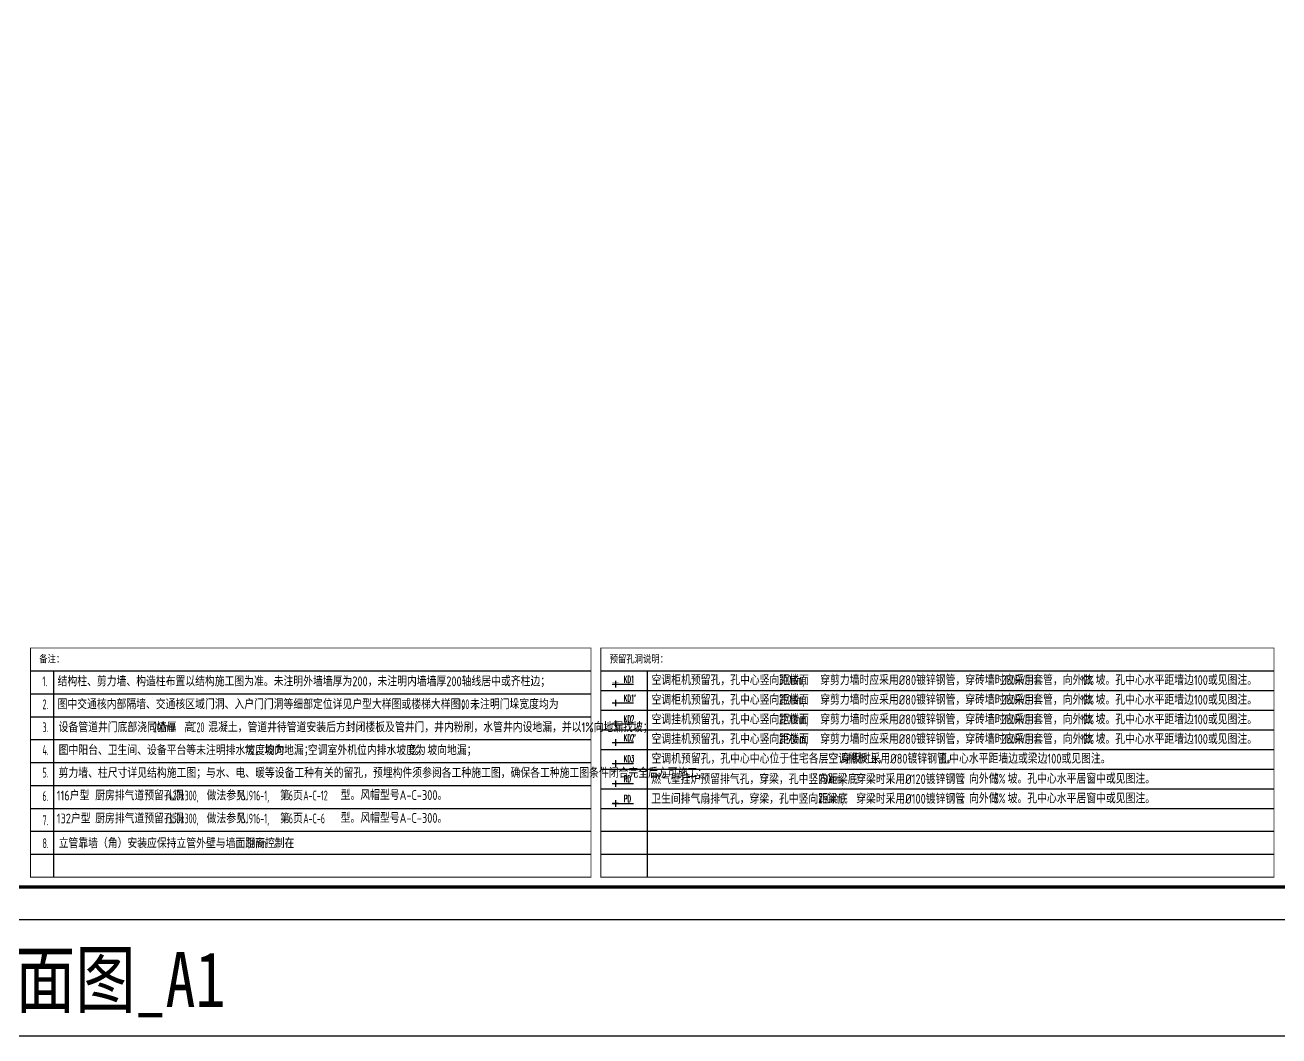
# Model space of a CAD drawing. Extents: x -518115 to 790560, y -210384 to 1628073.
# Drawn here: x 422734 to 461024, y 175658 to 206528 of the extents above; entities that cross this region are included whole.
import ezdxf

# ---------------------------------------------------------------- set-up
doc = ezdxf.new("R2010")
doc.units = 0
doc.header["$LTSCALE"] = 1000
doc.header["$MEASUREMENT"] = 0
doc.linetypes.add('DASH', pattern=[0.35, 0.25, -0.1])
for name, color, linetype in [('C-Sheet-图框', 101, 'Continuous'), ('DIM_LEAD', 3, 'Continuous'), ('PUB_TEXT', 4, 'Continuous'), ('图框', 140, 'Continuous'), ('导图字', 7, 'Continuous'), ('机电标识类', 1, 'Continuous')]:
    doc.layers.add(name, color=color, linetype=linetype)
doc.layers.add('yichutu', color=7, linetype='Continuous', true_color=0xffffff, plot=False)
doc.layers.add('平面-空调室内机', color=176, linetype='Continuous', lineweight=9)
doc.layers.add('空调', color=76, linetype='Continuous', lineweight=13)
doc.styles.add('_TCH_DIM', font='SIMPLEX.shx', dxfattribs={"width": 0.7, "bigfont": 'GBCBIG.shx'})
doc.styles.add('宋体', font='', dxfattribs={"height": 50})
doc.styles.add('房间名称', font='TSSDENG', dxfattribs={"width": 0.8, "bigfont": 'HZTXT'})
doc.styles.add('黑体', font='')
doc.styles.get('宋体').set_extended_font_data('SimSun')
doc.styles.get('黑体').set_extended_font_data('SimHei')

# ---------------------------------------------------------------- blocks, each defined once
blk = doc.blocks.new('dongkong')
blk.add_wipeout([(-603756, 210771), (-603756, 210571), (-603836, 210571), (-603836, 210771)])
at = {"layer": '机电标识类', "color": 250, "linetype": 'DASH', "ltscale": 400}
for p, q in [((-603896, 210671), (-603696, 210671)), ((-603796, 210771), (-603796, 210571))]:
    blk.add_line(p, q, dxfattribs=at)
at = {"layer": '空调', "color": 6, "linetype": 'DASH', "const_width": 2}
blk.add_lwpolyline([(-603756, 210771), (-603756, 210571), (-603836, 210571), (-603836, 210771)], close=True, dxfattribs=at)
blk = doc.blocks.new('yct-841-594-84100-59399.9999999999-100-1000.0')
at = {"color": 7, "true_color": 0xffffff}
blk.add_lwpolyline([(0, -3549), (80358, -3549), (80358, 0), (0, 0)], close=True, dxfattribs=at)
at = {"layer": 'yichutu', "color": 7, "true_color": 0xffffff}
blk.add_lwpolyline([(0, 0), (0, 59400), (84100, 59400), (84100, 0)], close=True, dxfattribs=at)
blk = doc.blocks.new('TK')
at = {"layer": '图框'}
blk.add_lwpolyline([(465375, 548714), (549475, 548714), (549475, 489314), (465375, 489314)], close=True, dxfattribs=at)
blk.add_lwpolyline([(465375, 548714), (549475, 548714), (549475, 489314), (465375, 489314)], close=True, dxfattribs=at)
at = {"layer": '图框', "const_width": 100}
blk.add_lwpolyline([(548475, 490314), (548475, 547714), (467875, 547714), (467875, 490314)], close=True, dxfattribs=at)

msp = doc.modelspace()

# ---------------------------------------------------------------- linework, layer by layer
at = {"layer": 'C-Sheet-图框', "color": 0}
for p, q in [((422901, 186806.8), (440017.9, 186806.8)), ((423601, 186806.8), (423601, 180506.8)), ((440317.9, 186806.8), (460874, 186806.8)), ((441729.3, 186806.8), (441729.3, 180506.8)), ((422901, 186106.8), (440017.9, 186106.8)), ((422901, 185406.8), (440017.9, 185406.8)), ((422901, 184706.8), (440017.9, 184706.8)), ((422901, 184006.8), (440017.9, 184006.8)), ((422901, 183306.8), (440017.9, 183306.8)), ((422901, 182606.8), (440017.9, 182606.8)), ((422901, 181906.8), (440017.9, 181906.8)), ((440317.9, 181906.8), (460874, 181906.8)), ((422901, 181206.8), (440017.9, 181206.8)), ((440317.9, 181206.8), (460874, 181206.8))]:
    msp.add_line(p, q, dxfattribs=at)
at = {"layer": 'C-Sheet-图框', "color": 0, "const_width": 24}
for points in [[(422901, 180506.8), (422901, 187506.8), (440017.9, 187506.8), (440017.9, 180506.8)], [(440317.9, 180506.8), (440317.9, 187506.8), (460874, 187506.8), (460874, 180506.8)]]:
    msp.add_lwpolyline(points, close=True, dxfattribs=at)

# ---------------------------------------------------------------- texts
at = {"layer": 'PUB_TEXT', "color": 2}
for s, height, style, width, p in [('备注：', 227.85, '宋体', 0.8, (423166.6, 187058.2)), ('预留孔洞说明：', 227.85, '宋体', 0.8, (440583.6, 187058.2)), ('300mm,', 300, '房间名称', 0.56, (445759.3, 186375.3)), ('250mm,', 300, '房间名称', 0.56, (445759.3, 185775.3)), ('2200mm,', 300, '房间名称', 0.56, (445759.3, 185175.3)), ('2150mm,', 300, '房间名称', 0.56, (445759.3, 184575.3)), ('250mm,', 300, '房间名称', 0.56, (446965, 183362.3)), ('厨房排气道预留孔洞', 300, '房间名称', 0.8, (424874.5, 182848.6)), ('420x300,', 300, '房间名称', 0.56, (427101.8, 182848.6)), ('做法参见', 300, '房间名称', 0.8, (428277.8, 182848.6)), ('16J916-1,', 300, '房间名称', 0.56, (429237.8, 182848.6)), ('第', 300, '房间名称', 0.8, (430517.8, 182848.6)), ('6', 300, '房间名称', 0.56, (430786.7, 182848.6)), ('页', 300, '房间名称', 0.8, (430917.8, 182848.6)), ('A-C-12', 300, '房间名称', 0.56, (431231.5, 182848.6)), ('型。风帽型号A-C-300。', 300, '房间名称', 0.8, (432372.4, 182863.9)), ('250mm,', 300, '房间名称', 0.56, (446965, 182762.3)), ('厨房排气道预留孔洞', 300, '房间名称', 0.8, (424874.5, 182148.6)), ('350x300,', 300, '房间名称', 0.56, (427101.8, 182148.6)), ('做法参见', 300, '房间名称', 0.8, (428277.8, 182148.6)), ('16J916-1,', 300, '房间名称', 0.56, (429237.8, 182148.6)), ('第', 300, '房间名称', 0.8, (430517.8, 182148.6)), ('6', 300, '房间名称', 0.56, (430786.7, 182148.6)), ('页', 300, '房间名称', 0.8, (430917.8, 182148.6)), ('A-C-6', 300, '房间名称', 0.56, (431231.5, 182148.6)), ('型。风帽型号A-C-300。', 300, '房间名称', 0.8, (432372.4, 182163.9))]:
    msp.add_text(s, height=height, dxfattribs=dict(at, style=style, width=width)).set_placement(p)
at = {"layer": 'PUB_TEXT', "style": '房间名称'}
for s, width, p in [('1.', 0.56, (423265, 186336.3)), ('结构柱、剪力墙、构造柱布置以结构施工图为准。未注明外墙墙厚为200，未注明内墙墙厚200轴线居中或齐柱边；', 0.8, (423726.9, 186336.3)), ('空调柜机预留孔，孔中心竖向距楼面', 0.8, (441866.2, 186375.3)), ('穿剪力墙时应采用%%C80镀锌钢管，穿砖墙时应采用', 0.8, (447016, 186375.3)), ('%%c80PVC', 0.56, (452555, 186375.3)), ('套管，向外做', 0.8, (453523, 186375.3)), ('10%%%', 0.56, (454963, 186375.3)), ('坡。孔中心水平距墙边100或见图注。', 0.8, (455427, 186375.3)), ('空调柜机预留孔，孔中心竖向距楼面', 0.8, (441866.2, 185775.3)), ('穿剪力墙时应采用%%C80镀锌钢管，穿砖墙时应采用', 0.8, (447016, 185775.3)), ('套管，向外做', 0.8, (453523, 185775.3)), ('坡。孔中心水平距墙边100或见图注。', 0.8, (455427, 185775.3)), ('2.', 0.56, (423265, 185634)), ('图中交通核内部隔墙、交通核区域门洞、入户门门洞等细部定位详见户型大样图或楼梯大样图；未注明门垛宽度均为', 0.8, (423726.9, 185636.3)), ('100', 0.56, (435966.9, 185636.3)), ('；', 0.8, (436414.9, 185636.3)), ('%%c80PVC', 0.56, (452555, 185775.3)), ('10%%%', 0.56, (454963, 185775.3)), ('空调挂机预留孔，孔中心竖向距楼面', 0.8, (441866.2, 185175.3)), ('穿剪力墙时应采用%%C80镀锌钢管，穿砖墙时应采用', 0.8, (447016, 185175.3)), ('%%c80PVC', 0.56, (452555, 185175.3)), ('套管，向外做', 0.8, (453523, 185175.3)), ('10%%%', 0.56, (454963, 185175.3)), ('坡。孔中心水平距墙边100或见图注。', 0.8, (455427, 185175.3)), ('3.', 0.56, (423265, 184934)), ('设备管道井门底部浇同墙厚', 0.8, (423758.9, 184934)), ('200mm', 0.56, (426638.9, 184934)), ('高', 0.8, (427598.9, 184934)), ('C20', 0.56, (427838.9, 184934)), ('混凝土，管道井待管道安装后方封闭楼板及管井门，井内粉刷，水管井内设地漏，并以1%%%向地漏找坡；', 0.8, (428326.9, 184934)), ('图中阳台、卫生间、设备平台等未注明排水坡度均为', 0.8, (423758.9, 184234)), ('，坡向地漏；', 0.8, (429744.5, 184234)), ('空调室外机位内排水坡度为', 0.8, (431372, 184234)), ('，坡向地漏；', 0.8, (434719.7, 184234)), ('空调挂机预留孔，孔中心竖向距楼面', 0.8, (441866.2, 184575.3)), ('穿剪力墙时应采用%%C80镀锌钢管，穿砖墙时应采用', 0.8, (447016, 184575.3)), ('%%c80PVC', 0.56, (452555, 184575.3)), ('套管，向外做', 0.8, (453523, 184575.3)), ('10%%%', 0.56, (454963, 184575.3)), ('坡。孔中心水平距墙边100或见图注。', 0.8, (455427, 184575.3)), ('4.', 0.56, (423265, 184238.7)), ('1%', 0.56, (429440.5, 184234)), ('3%%%', 0.56, (434415.7, 184234)), ('空调机预留孔，孔中心中心位于住宅各层空调搁板上，', 0.8, (441866.2, 183975.3)), ('穿板时采用%%C80镀锌钢管。', 0.8, (447654.1, 183975.3)), ('孔中心水平距墙边或梁边100或见图注。', 0.8, (450655.4, 183975.3)), ('5.', 0.56, (423265, 183548.6)), ('剪力墙、柱尺寸详见结构施工图；与水、电、暖等设备工种有关的留孔，预埋构件须参阅各工种施工图，确保各工种施工图条件闭合完全后方可施工；', 0.8, (423758.9, 183538.7)), ('燃气壁挂炉预留排气孔，穿梁，孔中竖向距梁底', 0.8, (441855.7, 183349.2)), ('穿梁时采用%%C120镀锌钢管', 0.8, (448112.4, 183349.2)), ('，向外做', 0.8, (451262, 183362.3)), ('5%%%', 0.56, (452339.8, 183362.3)), ('坡。孔中心水平居窗中或见图注。', 0.8, (452740.8, 183362.3)), ('6.', 0.56, (423265, 182834)), ('卫生间排气扇排气孔，穿梁，孔中竖向距梁底', 0.8, (441855.7, 182749.2)), ('穿梁时采用%%C100镀锌钢管', 0.8, (448112.4, 182749.2)), ('，向外做', 0.8, (451262, 182762.3)), ('5%%%', 0.56, (452339.8, 182762.3)), ('坡。孔中心水平居窗中或见图注。', 0.8, (452740.8, 182762.3)), ('7.', 0.56, (423265, 182091.5)), ('8.', 0.56, (423265, 181391.5)), ('立管靠墙（角）安装应保持立管外壁与墙面距离控制在', 0.8, (423758.9, 181391.5)), ('50mm', 0.56, (429518.9, 181391.5)), ('。', 0.8, (430318.9, 181391.5))]:
    msp.add_text(s, height=300, dxfattribs=dict(at, width=width)).set_placement(p)
at = {"layer": 'PUB_TEXT', "color": 6, "style": '房间名称', "width": 0.8}
for s, p in [('116户型', (423703.2, 182848.6)), ('132户型', (423703.2, 182148.6))]:
    msp.add_text(s, height=300, dxfattribs=at).set_placement(p)
at = {"layer": '导图字', "color": 1, "style": '黑体', "width": 0.8}
msp.add_text('建施_14_屋顶层平面图_A1', height=1682.363, dxfattribs=at).set_placement((407757.3, 176543.3))

# ---------------------------------------------------------------- next in the draw order: block references
at = {"layer": '平面-空调室内机', "ltscale": 0.3, "xscale": -1, "rotation": 90}
for p in [(651435.5, -417394.6), (651435.5, -417969.9), (651435.5, -418606.1), (651435.5, -419180.5), (651435.5, -419821.2), (651435.5, -420434.1), (651435.5, -421040)]:
    msp.add_blockref('dongkong', p, dxfattribs=at)

# ---------------------------------------------------------------- next in the draw order: linework, layer by layer
at = {"layer": 'C-Sheet-图框', "color": 0}
for p, q in [((440317.9, 186206.8), (460874, 186206.8)), ((440317.9, 185606.8), (460874, 185606.8)), ((440317.9, 185006.8), (460874, 185006.8)), ((440317.9, 184406.8), (460874, 184406.8)), ((440317.9, 183806.8), (460874, 183806.8)), ((440317.9, 183806.8), (460874, 183806.8)), ((440317.9, 183206.8), (460874, 183206.8)), ((440317.9, 182606.8), (460874, 182606.8))]:
    msp.add_line(p, q, dxfattribs=at)
at = {"layer": 'DIM_LEAD'}
for points in [[(440764.8, 186401.4), (441311.9, 186401.4)], [(440764.8, 185826.2), (441311.9, 185826.2)], [(440764.8, 185190), (441311.9, 185190)], [(440764.8, 184615.5), (441311.9, 184615.5)], [(440764.8, 183974.9), (441311.9, 183974.9)], [(440764.8, 183362), (441311.9, 183362)], [(440764.8, 182756), (441311.9, 182756)]]:
    msp.add_lwpolyline(points, dxfattribs=at)

# ---------------------------------------------------------------- next in the draw order: block references
msp.add_blockref('TK', (-59060.9, -310106.9))
at = {"layer": 'yichutu'}
msp.add_blockref('yct-841-594-84100-59399.9999999999-100-1000.0', (406314.1, 179206.8), dxfattribs=at)

# ---------------------------------------------------------------- next in the draw order: texts
at = {"layer": 'DIM_LEAD', "color": 7, "style": '_TCH_DIM', "width": 0.458824}
for s, p in [('KD1', (441023.8, 186443)), ("KD1'", (441023.8, 185867.8)), ('KD2', (441023.8, 185231.6)), ("KD2'", (441023.8, 184657.1)), ('KD3', (441023.8, 184016.5)), ('RD', (441023.8, 183403.6)), ('PD', (441023.8, 182797.6))]:
    msp.add_text(s, height=208.25, dxfattribs=at).set_placement(p)

doc.saveas('drawing.dxf')
